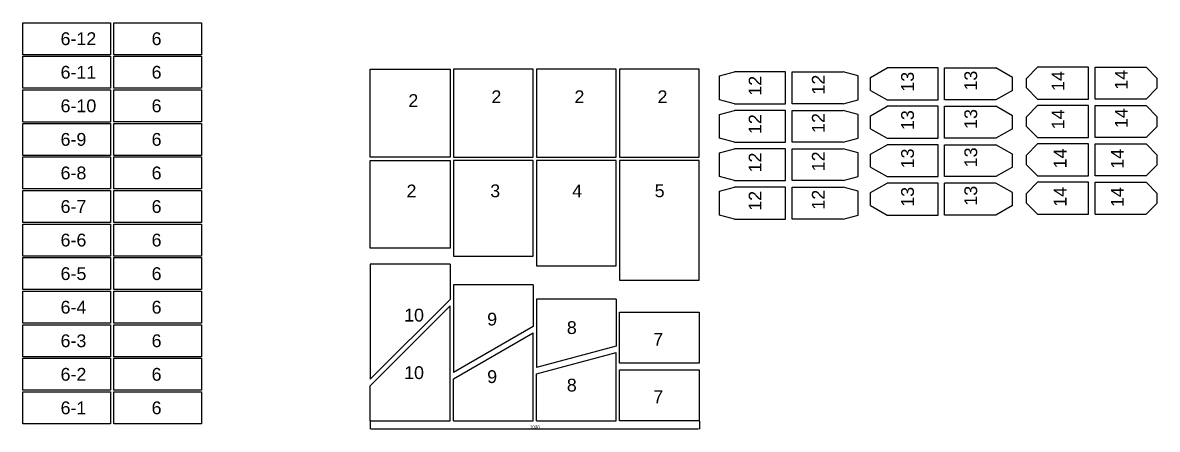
# Model space of a CAD drawing. Header units: millimetres. Extents: x -4275 to 17266, y -15886 to 5463.
# Drawn here: x -2727 to 825, y -6877 to -5605 of the extents above; entities that cross this region are included whole.
import ezdxf

# ---------------------------------------------------------------- set-up
doc = ezdxf.new("R2010")
doc.units = ezdxf.units.MM
doc.layers.add('尺寸标注', color=6, linetype='Continuous')
doc.layers.add('标号', color=4, linetype='Continuous')
doc.styles.get("Standard").update_dxf_attribs({"font": 'arial.ttf'})
doc.dimstyles.new('ISO-25-JHF', dxfattribs={"dimtxt": 10, "dimasz": 2.5, "dimexe": 1.25, "dimexo": 0.625, "dimtad": 1, "dimtxsty": 'Standard', "dimcen": 2.5, "dimadec": 0, "dimazin": 0, "dimtfac": 1, "dimtmove": 0, "dimatfit": 3, "dimfxl": 1, "dimarcsym": 0})

# ---------------------------------------------------------------- blocks, each defined once
blk = doc.blocks.new('*D273')
at = {"layer": 'Defpoints', "color": 0, "transparency": 16777216}
for p in [(-1638.9, -6850.2), (-608.9, -6850.2), (-608.9, -6875.3)]:
    blk.add_point(p, dxfattribs=at)
at = {"layer": '尺寸标注', "color": 0, "lineweight": -2, "transparency": 16777216}
for p, q in [((-1638.9, -6850.8), (-1638.9, -6876.6)), ((-608.9, -6850.8), (-608.9, -6876.6)), ((-1636.4, -6875.3), (-611.4, -6875.3))]:
    blk.add_line(p, q, dxfattribs=at)
at = {"layer": '尺寸标注', "color": 0, "transparency": 16777216}
for points in [[(-1636.4, -6874.9), (-1636.4, -6875.8), (-1638.9, -6875.3)], [(-611.4, -6874.9), (-611.4, -6875.8), (-608.9, -6875.3)]]:
    blk.add_solid(points, dxfattribs=at)
at = {"layer": '尺寸标注', "color": 0, "transparency": 16777216, "insert": (-1123.9, -6869.6), "char_height": 10, "attachment_point": 5}
blk.add_mtext('1030', dxfattribs=at)

msp = doc.modelspace()

# ---------------------------------------------------------------- linework, layer by layer
for p, q in [((-2727.188, -5704.561), (-2727.188, -5604.561)), ((-2727.188, -5604.561), (-2452.188, -5604.561)), ((-2452.188, -5604.561), (-2452.188, -5704.561)), ((-2442.188, -5704.561), (-2442.188, -5604.561)), ((-2442.188, -5604.561), (-2167.188, -5604.561)), ((-2167.188, -5604.561), (-2167.188, -5704.561)), ((-2452.188, -5704.561), (-2727.188, -5704.561)), ((-2727.188, -5809.561), (-2727.188, -5709.561)), ((-2727.188, -5709.561), (-2452.188, -5709.561)), ((-2452.188, -5709.561), (-2452.188, -5809.561)), ((-2167.188, -5704.561), (-2442.188, -5704.561)), ((-2442.188, -5809.561), (-2442.188, -5709.561)), ((-2442.188, -5709.561), (-2167.188, -5709.561)), ((-2167.188, -5709.561), (-2167.188, -5809.561)), ((-1638.942, -5750.202), (-1388.942, -5750.202)), ((-1638.942, -6025.202), (-1638.942, -5750.202)), ((-1388.942, -5750.202), (-1388.942, -6025.202)), ((-1128.942, -5750.202), (-1378.942, -5750.202)), ((-1378.942, -5750.202), (-1378.942, -6025.202)), ((-1128.942, -6025.202), (-1128.942, -5750.202)), ((-868.942, -5750.202), (-1118.942, -5750.202)), ((-1118.942, -5750.202), (-1118.942, -6025.202)), ((-868.942, -6025.202), (-868.942, -5750.202)), ((-608.942, -5750.202), (-858.942, -5750.202)), ((-858.942, -5750.202), (-858.942, -6025.202)), ((-608.942, -6025.202), (-608.942, -5750.202)), ((-72.924, -5776.16), (-20.924, -5746.16)), ((139.076, -5746.16), (-20.924, -5746.16)), ((139.076, -5846.16), (139.076, -5746.16)), ((159.076, -5846.16), (159.076, -5746.16)), ((159.076, -5746.16), (319.076, -5746.16)), ((371.076, -5776.16), (319.076, -5746.16)), ((414.826, -5778.802), (449.826, -5743.802)), ((609.826, -5743.802), (449.826, -5743.802)), ((609.826, -5843.802), (609.826, -5743.802)), ((629.826, -5843.802), (629.826, -5743.802)), ((629.826, -5743.802), (789.826, -5743.802)), ((824.826, -5778.802), (789.826, -5743.802)), ((-545.731, -5771.228), (-498.731, -5758.728)), ((-545.731, -5846.228), (-545.731, -5771.228)), ((-338.731, -5758.728), (-498.731, -5758.728)), ((-338.731, -5858.728), (-338.731, -5758.728)), ((-318.731, -5758.728), (-158.731, -5758.728)), ((-318.731, -5858.728), (-318.731, -5758.728)), ((-111.731, -5771.228), (-158.731, -5758.728)), ((-111.731, -5846.228), (-111.731, -5771.228)), ((-72.924, -5816.16), (-72.924, -5776.16)), ((371.076, -5816.16), (371.076, -5776.16)), ((414.826, -5808.802), (414.826, -5778.802)), ((824.826, -5808.802), (824.826, -5778.802)), ((-2452.188, -5809.561), (-2727.188, -5809.561)), ((-2727.188, -5914.561), (-2727.188, -5814.561)), ((-2727.188, -5814.561), (-2452.188, -5814.561)), ((-2452.188, -5814.561), (-2452.188, -5914.561)), ((-2167.188, -5809.561), (-2442.188, -5809.561)), ((-2442.188, -5914.561), (-2442.188, -5814.561)), ((-2442.188, -5814.561), (-2167.188, -5814.561)), ((-2167.188, -5814.561), (-2167.188, -5914.561)), ((-72.924, -5816.16), (-20.924, -5846.16)), ((371.076, -5816.16), (319.076, -5846.16)), ((414.826, -5808.802), (449.826, -5843.802)), ((824.826, -5808.802), (789.826, -5843.802)), ((-498.731, -5858.728), (-545.731, -5846.228)), ((-498.731, -5858.728), (-338.731, -5858.728)), ((-158.731, -5858.728), (-318.731, -5858.728)), ((-158.731, -5858.728), (-111.731, -5846.228)), ((-20.924, -5846.16), (139.076, -5846.16)), ((319.076, -5846.16), (159.076, -5846.16)), ((449.826, -5843.802), (609.826, -5843.802)), ((789.826, -5843.802), (629.826, -5843.802)), ((-545.731, -5891.228), (-498.731, -5878.728)), ((-545.731, -5966.228), (-545.731, -5891.228)), ((-338.731, -5878.728), (-498.731, -5878.728)), ((-338.731, -5978.728), (-338.731, -5878.728)), ((-318.731, -5878.728), (-158.731, -5878.728)), ((-318.731, -5978.728), (-318.731, -5878.728)), ((-111.731, -5891.228), (-158.731, -5878.728)), ((-111.731, -5966.228), (-111.731, -5891.228)), ((-72.924, -5896.16), (-20.924, -5866.16)), ((-72.924, -5936.16), (-72.924, -5896.16)), ((139.076, -5866.16), (-20.924, -5866.16)), ((139.076, -5966.16), (139.076, -5866.16)), ((159.076, -5966.16), (159.076, -5866.16)), ((159.076, -5866.16), (319.076, -5866.16)), ((371.076, -5896.16), (319.076, -5866.16)), ((371.076, -5936.16), (371.076, -5896.16)), ((414.826, -5898.802), (449.826, -5863.802)), ((609.826, -5863.802), (449.826, -5863.802)), ((609.826, -5963.802), (609.826, -5863.802)), ((629.826, -5963.802), (629.826, -5863.802)), ((629.826, -5863.802), (789.826, -5863.802)), ((824.826, -5898.802), (789.826, -5863.802)), ((-2727.188, -5914.561), (-2452.188, -5914.561)), ((-2727.188, -6019.561), (-2727.188, -5919.561)), ((-2727.188, -5919.561), (-2452.188, -5919.561)), ((-2452.188, -5919.561), (-2452.188, -6019.561)), ((-2167.188, -5914.561), (-2442.188, -5914.561)), ((-2442.188, -6019.561), (-2442.188, -5919.561)), ((-2442.188, -5919.561), (-2167.188, -5919.561)), ((-2167.188, -5919.561), (-2167.188, -6019.561)), ((414.826, -5928.802), (414.826, -5898.802)), ((414.826, -5928.802), (449.826, -5963.802)), ((824.826, -5928.802), (789.826, -5963.802)), ((824.826, -5928.802), (824.826, -5898.802)), ((-498.731, -5978.728), (-545.731, -5966.228)), ((-158.731, -5978.728), (-111.731, -5966.228)), ((-72.924, -5936.16), (-20.924, -5966.16)), ((-20.924, -5966.16), (139.076, -5966.16)), ((319.076, -5966.16), (159.076, -5966.16)), ((371.076, -5936.16), (319.076, -5966.16)), ((449.826, -5963.802), (609.826, -5963.802)), ((789.826, -5963.802), (629.826, -5963.802)), ((-545.731, -6011.228), (-498.731, -5998.728)), ((-498.731, -5978.728), (-338.731, -5978.728)), ((-338.731, -5998.728), (-498.731, -5998.728)), ((-338.731, -6098.728), (-338.731, -5998.728)), ((-158.731, -5978.728), (-318.731, -5978.728)), ((-318.731, -5998.728), (-158.731, -5998.728)), ((-318.731, -6098.728), (-318.731, -5998.728)), ((-111.731, -6011.228), (-158.731, -5998.728)), ((-72.924, -6016.16), (-20.924, -5986.16)), ((139.076, -5986.16), (-20.924, -5986.16)), ((139.076, -6086.16), (139.076, -5986.16)), ((159.076, -6086.16), (159.076, -5986.16)), ((159.076, -5986.16), (319.076, -5986.16)), ((371.076, -6016.16), (319.076, -5986.16)), ((414.826, -6018.802), (449.826, -5983.802)), ((609.826, -5983.802), (449.826, -5983.802)), ((609.826, -6083.802), (609.826, -5983.802)), ((629.826, -6083.802), (629.826, -5983.802)), ((629.826, -5983.802), (789.826, -5983.802)), ((824.826, -6018.802), (789.826, -5983.802)), ((-2452.188, -6019.561), (-2727.188, -6019.561)), ((-2727.188, -6124.561), (-2727.188, -6024.561)), ((-2727.188, -6024.561), (-2452.188, -6024.561)), ((-2452.188, -6024.561), (-2452.188, -6124.561)), ((-2167.188, -6019.561), (-2442.188, -6019.561)), ((-2442.188, -6124.561), (-2442.188, -6024.561)), ((-2442.188, -6024.561), (-2167.188, -6024.561)), ((-2167.188, -6024.561), (-2167.188, -6124.561)), ((-1388.942, -6025.202), (-1638.942, -6025.202)), ((-1638.942, -6035.202), (-1388.942, -6035.202)), ((-1638.942, -6310.202), (-1638.942, -6035.202)), ((-1388.942, -6035.202), (-1388.942, -6310.202)), ((-1378.942, -6025.202), (-1128.942, -6025.202)), ((-1128.942, -6035.202), (-1378.942, -6035.202)), ((-1378.942, -6035.202), (-1378.942, -6335.202)), ((-1128.942, -6335.202), (-1128.942, -6035.202)), ((-1118.942, -6025.202), (-868.942, -6025.202)), ((-868.942, -6035.202), (-1118.942, -6035.202)), ((-1118.942, -6035.202), (-1118.942, -6365.202)), ((-868.942, -6365.202), (-868.942, -6035.202)), ((-858.942, -6025.202), (-608.942, -6025.202)), ((-608.942, -6035.202), (-858.942, -6035.202)), ((-858.942, -6035.202), (-858.942, -6410.202)), ((-608.942, -6410.202), (-608.942, -6035.202)), ((-545.731, -6086.228), (-545.731, -6011.228)), ((-111.731, -6086.228), (-111.731, -6011.228)), ((-72.924, -6056.16), (-72.924, -6016.16)), ((371.076, -6056.16), (371.076, -6016.16)), ((414.826, -6048.802), (414.826, -6018.802)), ((824.826, -6048.802), (824.826, -6018.802)), ((-72.924, -6056.16), (-20.924, -6086.16)), ((371.076, -6056.16), (319.076, -6086.16)), ((414.826, -6048.802), (449.826, -6083.802)), ((824.826, -6048.802), (789.826, -6083.802)), ((-498.731, -6098.728), (-545.731, -6086.228)), ((-498.731, -6098.728), (-338.731, -6098.728)), ((-158.731, -6098.728), (-318.731, -6098.728)), ((-158.731, -6098.728), (-111.731, -6086.228)), ((-72.924, -6136.16), (-20.924, -6106.16)), ((-20.924, -6086.16), (139.076, -6086.16)), ((139.076, -6106.16), (-20.924, -6106.16)), ((139.076, -6206.16), (139.076, -6106.16)), ((319.076, -6086.16), (159.076, -6086.16)), ((319.076, -6106.16), (159.076, -6106.16)), ((159.076, -6206.16), (159.076, -6106.16)), ((371.076, -6136.16), (319.076, -6106.16)), ((414.826, -6138.802), (449.826, -6103.802)), ((449.826, -6083.802), (609.826, -6083.802)), ((609.826, -6103.802), (449.826, -6103.802)), ((609.826, -6203.802), (609.826, -6103.802)), ((789.826, -6083.802), (629.826, -6083.802)), ((629.826, -6203.802), (629.826, -6103.802)), ((629.826, -6103.802), (789.826, -6103.802)), ((824.826, -6138.802), (789.826, -6103.802)), ((-2452.188, -6124.561), (-2727.188, -6124.561)), ((-2727.188, -6229.561), (-2727.188, -6129.561)), ((-2727.188, -6129.561), (-2452.188, -6129.561)), ((-2452.188, -6129.561), (-2452.188, -6229.561)), ((-2167.188, -6124.561), (-2442.188, -6124.561)), ((-2442.188, -6229.561), (-2442.188, -6129.561)), ((-2442.188, -6129.561), (-2167.188, -6129.561)), ((-2167.188, -6129.561), (-2167.188, -6229.561)), ((-545.731, -6131.228), (-498.731, -6118.728)), ((-545.731, -6206.228), (-545.731, -6131.228)), ((-338.731, -6118.728), (-498.731, -6118.728)), ((-338.731, -6218.728), (-338.731, -6118.728)), ((-318.731, -6118.728), (-158.731, -6118.728)), ((-318.731, -6218.728), (-318.731, -6118.728)), ((-111.731, -6131.228), (-158.731, -6118.728)), ((-111.731, -6206.228), (-111.731, -6131.228)), ((-72.924, -6176.16), (-72.924, -6136.16)), ((371.076, -6176.16), (371.076, -6136.16)), ((414.826, -6168.802), (414.826, -6138.802)), ((824.826, -6168.802), (824.826, -6138.802)), ((-72.924, -6176.16), (-20.924, -6206.16)), ((371.076, -6176.16), (319.076, -6206.16)), ((414.826, -6168.802), (449.826, -6203.802)), ((824.826, -6168.802), (789.826, -6203.802)), ((-498.731, -6218.728), (-545.731, -6206.228)), ((-158.731, -6218.728), (-111.731, -6206.228)), ((-20.924, -6206.16), (139.076, -6206.16)), ((319.076, -6206.16), (159.076, -6206.16)), ((449.826, -6203.802), (609.826, -6203.802)), ((629.826, -6203.802), (789.826, -6203.802)), ((-2452.188, -6229.561), (-2727.188, -6229.561)), ((-2727.188, -6334.561), (-2727.188, -6234.561)), ((-2727.188, -6234.561), (-2452.188, -6234.561)), ((-2452.188, -6234.561), (-2452.188, -6334.561)), ((-2167.188, -6229.561), (-2442.188, -6229.561)), ((-2442.188, -6334.561), (-2442.188, -6234.561)), ((-2442.188, -6234.561), (-2167.188, -6234.561)), ((-2167.188, -6234.561), (-2167.188, -6334.561)), ((-498.731, -6218.728), (-338.731, -6218.728)), ((-158.731, -6218.728), (-318.731, -6218.728)), ((-1388.942, -6310.202), (-1638.942, -6310.202)), ((-2452.188, -6334.561), (-2727.188, -6334.561)), ((-2727.188, -6439.561), (-2727.188, -6339.561)), ((-2727.188, -6339.561), (-2452.188, -6339.561)), ((-2452.188, -6339.561), (-2452.188, -6439.561)), ((-2167.188, -6334.561), (-2442.188, -6334.561)), ((-2442.188, -6439.561), (-2442.188, -6339.561)), ((-2442.188, -6339.561), (-2167.188, -6339.561)), ((-2167.188, -6339.561), (-2167.188, -6439.561)), ((-1378.942, -6335.202), (-1128.942, -6335.202)), ((-1388.942, -6360.202), (-1638.942, -6360.202)), ((-1638.942, -6360.202), (-1638.942, -6720.202)), ((-1388.942, -6360.202), (-1388.942, -6470.202)), ((-1118.942, -6365.202), (-868.942, -6365.202)), ((-1128.942, -6424.202), (-1378.942, -6424.202)), ((-1378.942, -6424.202), (-1378.942, -6699.202)), ((-1128.942, -6424.202), (-1128.942, -6555.202)), ((-858.942, -6410.202), (-608.942, -6410.202)), ((-2452.188, -6439.561), (-2727.188, -6439.561)), ((-2727.188, -6544.561), (-2727.188, -6444.561)), ((-2727.188, -6444.561), (-2452.188, -6444.561)), ((-2452.188, -6444.561), (-2452.188, -6544.561)), ((-2167.188, -6439.561), (-2442.188, -6439.561)), ((-2442.188, -6544.561), (-2442.188, -6444.561)), ((-2442.188, -6444.561), (-2167.188, -6444.561)), ((-2167.188, -6444.561), (-2167.188, -6544.561)), ((-1388.942, -6470.202), (-1638.942, -6720.202)), ((-1638.942, -6740.202), (-1388.942, -6490.202)), ((-1388.942, -6850.202), (-1388.942, -6490.202)), ((-868.942, -6469.202), (-1118.942, -6469.202)), ((-1118.942, -6469.202), (-1118.942, -6683.202)), ((-868.942, -6469.202), (-868.942, -6616.202)), ((-858.942, -6510.202), (-608.942, -6510.202)), ((-858.942, -6670.202), (-858.942, -6510.202)), ((-608.942, -6510.202), (-608.942, -6670.202)), ((-2452.188, -6544.561), (-2727.188, -6544.561)), ((-2727.188, -6649.561), (-2727.188, -6549.561)), ((-2727.188, -6549.561), (-2452.188, -6549.561)), ((-2452.188, -6549.561), (-2452.188, -6649.561)), ((-2167.188, -6544.561), (-2442.188, -6544.561)), ((-2442.188, -6649.561), (-2442.188, -6549.561)), ((-2442.188, -6549.561), (-2167.188, -6549.561)), ((-2167.188, -6549.561), (-2167.188, -6649.561)), ((-1128.942, -6555.202), (-1378.942, -6699.202)), ((-1378.942, -6719.202), (-1128.942, -6575.202)), ((-1128.942, -6850.202), (-1128.942, -6575.202)), ((-868.942, -6616.202), (-1118.942, -6683.202)), ((-1118.942, -6703.202), (-868.942, -6636.202)), ((-868.942, -6850.202), (-868.942, -6636.202)), ((-2452.188, -6649.561), (-2727.188, -6649.561)), ((-2727.188, -6754.561), (-2727.188, -6654.561)), ((-2727.188, -6654.561), (-2452.188, -6654.561)), ((-2452.188, -6654.561), (-2452.188, -6754.561)), ((-2167.188, -6649.561), (-2442.188, -6649.561)), ((-2442.188, -6754.561), (-2442.188, -6654.561)), ((-2442.188, -6654.561), (-2167.188, -6654.561)), ((-2167.188, -6654.561), (-2167.188, -6754.561)), ((-608.942, -6670.202), (-858.942, -6670.202)), ((-1118.942, -6850.202), (-1118.942, -6703.202)), ((-858.942, -6690.202), (-608.942, -6690.202)), ((-858.942, -6850.202), (-858.942, -6690.202)), ((-608.942, -6690.202), (-608.942, -6850.202)), ((-1638.942, -6850.202), (-1638.942, -6740.202)), ((-1378.942, -6850.202), (-1378.942, -6719.202)), ((-2452.188, -6754.561), (-2727.188, -6754.561)), ((-2727.188, -6859.561), (-2727.188, -6759.561)), ((-2727.188, -6759.561), (-2452.188, -6759.561)), ((-2452.188, -6759.561), (-2452.188, -6859.561)), ((-2167.188, -6754.561), (-2442.188, -6754.561)), ((-2442.188, -6859.561), (-2442.188, -6759.561)), ((-2442.188, -6759.561), (-2167.188, -6759.561)), ((-2167.188, -6759.561), (-2167.188, -6859.561)), ((-1638.942, -6850.202), (-1388.942, -6850.202)), ((-1378.942, -6850.202), (-1128.942, -6850.202)), ((-1118.942, -6850.202), (-868.942, -6850.202)), ((-608.942, -6850.202), (-858.942, -6850.202)), ((-2452.188, -6859.561), (-2727.188, -6859.561)), ((-2167.188, -6859.561), (-2442.188, -6859.561))]:
    msp.add_line(p, q)

# ---------------------------------------------------------------- texts
at = {"layer": '标号', "char_height": 40, "attachment_point": 7}
for s, width, insert in [('6-12 ', 70.10425, (-2608.642, -5675.14)), ('6 ', 70.10425, (-2323.642, -5675.14)), ('6-11 ', 70.10425, (-2608.642, -5780.14)), ('6 ', 70.10425, (-2323.642, -5780.14)), ('2 ', 70.10425, (-1259.801, -5856.274)), ('2 ', 70.10425, (-999.801, -5856.274)), ('2 ', 70.10425, (-739.801, -5856.274)), ('6-10 ', 119.00885, (-2608.642, -5885.14)), ('6 ', 70.10425, (-2323.642, -5885.14)), ('2 ', 70.10425, (-1519.801, -5868.175)), ('6-9 ', 70.10425, (-2608.642, -5990.14)), ('6 ', 70.10425, (-2323.642, -5990.14)), ('6-8 ', 70.10425, (-2608.642, -6095.14)), ('6 ', 70.10425, (-2323.642, -6095.14)), ('2 ', 70.10425, (-1525.532, -6151.074)), ('3 ', 70.10425, (-1263.497, -6151.074)), ('4 ', 70.10425, (-1006.961, -6151.074)), ('5 ', 70.10425, (-748.68, -6151.074)), ('6-7 ', 70.10425, (-2608.642, -6200.14)), ('6 ', 70.10425, (-2323.642, -6200.14)), ('6-6 ', 70.10425, (-2608.642, -6305.14)), ('6 ', 70.10425, (-2323.642, -6305.14)), ('6-5 ', 70.10425, (-2608.642, -6410.14)), ('6 ', 70.10425, (-2323.642, -6410.14)), ('6-4 ', 70.10425, (-2608.642, -6515.14)), ('6 ', 70.10425, (-2323.642, -6515.14)), ('10 ', 70.10425, (-1533.104, -6539.947)), ('9 ', 70.10425, (-1273.104, -6552.479)), ('8 ', 70.10425, (-1023.749, -6578.993)), ('6-3 ', 70.10425, (-2608.642, -6620.14)), ('6 ', 70.10425, (-2323.642, -6620.14)), ('7 ', 70.10425, (-753.104, -6614.947)), ('6-2 ', 70.10425, (-2608.642, -6725.14)), ('6 ', 70.10425, (-2323.642, -6725.14)), ('10', 70.10425, (-1533.104, -6719.947)), ('9 ', 70.10425, (-1273.104, -6732.479)), ('8 ', 70.10425, (-1023.749, -6758.993)), ('7 ', 70.10425, (-753.104, -6794.947)), ('6-1 ', 70.10425, (-2608.642, -6830.14)), ('6 ', 70.10425, (-2323.642, -6830.14))]:
    msp.add_mtext_dynamic_manual_height_columns(s, width=width, gutter_width=12.5, heights=[0], dxfattribs=dict(at, insert=insert))
at = {"layer": '标号', "char_height": 40, "attachment_point": 7, "rotation": 90}
for s, insert in [('14 ', (732.062, -5814.421)), ('12 ', (-414.34, -5832.948)), ('12 ', (-216.494, -5829.347)), ('13 ', (63.467, -5820.38)), ('13 ', (261.313, -5816.779)), ('14 ', (534.217, -5818.021)), ('12 ', (-414.34, -5952.948)), ('12 ', (-216.494, -5949.347)), ('13 ', (63.467, -5940.38)), ('13 ', (261.313, -5936.779)), ('14 ', (534.217, -5938.021)), ('14 ', (732.062, -5934.421)), ('13 ', (63.467, -6060.38)), ('13 ', (261.313, -6056.779)), ('14 ', (540.683, -6060.475)), ('14 ', (719.846, -6061.412)), ('12 ', (-414.34, -6072.948)), ('12 ', (-216.494, -6069.347)), ('12 ', (-414.34, -6192.948)), ('12 ', (-216.494, -6189.347)), ('13 ', (63.467, -6180.38)), ('13 ', (261.313, -6176.779)), ('14 ', (540.683, -6180.475)), ('14 ', (719.846, -6181.412))]:
    msp.add_mtext_dynamic_manual_height_columns(s, width=70.10425, gutter_width=12.5, heights=[0], dxfattribs=dict(at, insert=insert))

# ---------------------------------------------------------------- dimensions: what is measured, and where the dimension line sits
at = {"layer": '尺寸标注'}
dim = msp.add_aligned_dim(p1=(-1638.942, -6850.202), p2=(-608.942, -6850.202), distance=-25.131, dimstyle='ISO-25-JHF', dxfattribs=at)
dim.commit()
dim.dimension.update_dxf_attribs({"geometry": '*D273', "text_midpoint": (-1123.942, -6869.599)})

doc.saveas('drawing.dxf')
